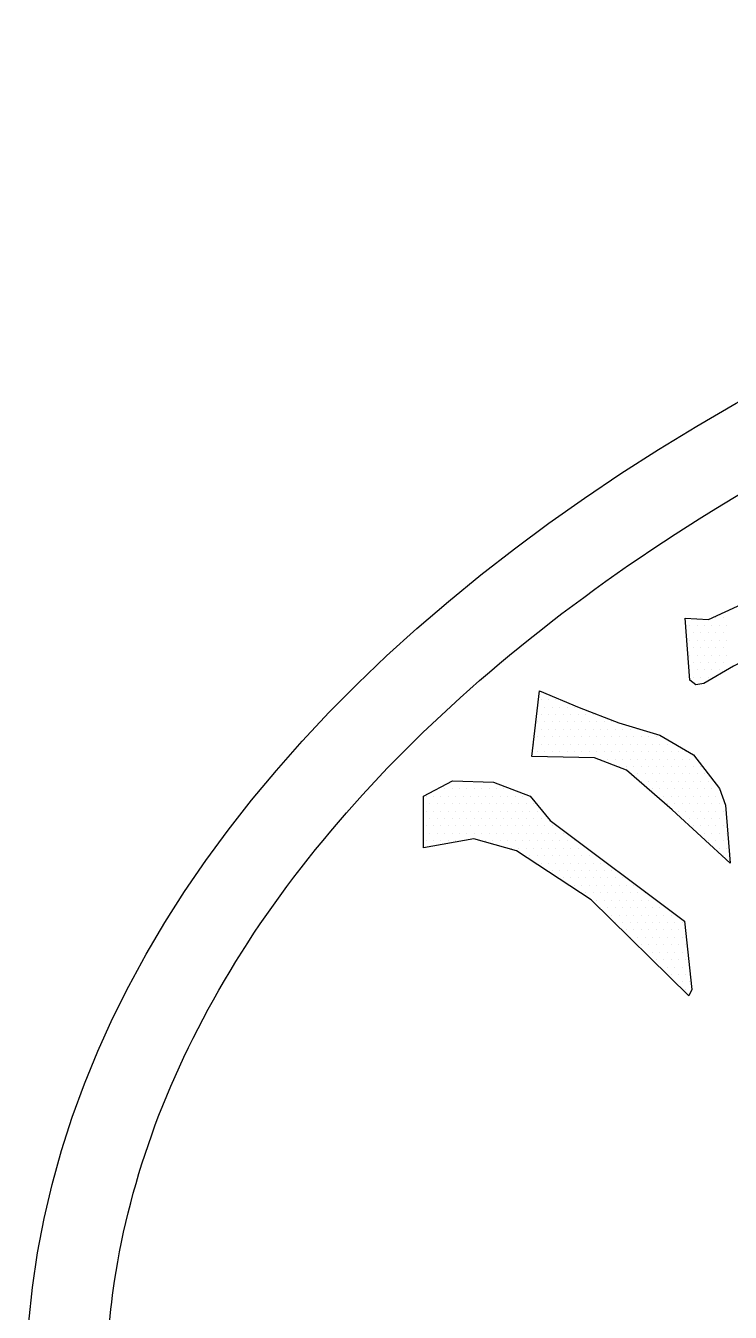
# Model space of a CAD drawing. Extents: x 208781 to 210549, y 749110 to 750610.
# Drawn here: x 209079.1 to 209101.34, y 750506.16 to 750546.76 of the extents above; entities that cross this region are included whole.
import ezdxf

# ---------------------------------------------------------------- set-up
doc = ezdxf.new("R2010")
doc.units = 0
doc.layers.add('_view', color=7, linetype='Continuous')

msp = doc.modelspace()

# ---------------------------------------------------------------- linework, layer by layer
at = {"layer": '_view'}
for p, q in [((209100.88, 750528.07), (209100.88, 750528.07)), ((209101.115, 750528.07), (209101.115, 750528.07)), ((209100.06, 750527.836), (209100.06, 750527.836)), ((209100.294, 750527.836), (209100.294, 750527.836)), ((209100.529, 750527.836), (209100.529, 750527.836)), ((209100.763, 750527.836), (209100.763, 750527.836)), ((209100.997, 750527.836), (209100.997, 750527.836)), ((209101.232, 750527.836), (209101.232, 750527.836)), ((209100.06, 750527.367), (209100.06, 750527.367)), ((209100.177, 750527.601), (209100.177, 750527.601)), ((209100.294, 750527.367), (209100.294, 750527.367)), ((209100.411, 750527.601), (209100.411, 750527.601)), ((209100.529, 750527.367), (209100.529, 750527.367)), ((209100.646, 750527.601), (209100.646, 750527.601)), ((209100.763, 750527.367), (209100.763, 750527.367)), ((209100.88, 750527.601), (209100.88, 750527.601)), ((209100.997, 750527.367), (209100.997, 750527.367)), ((209101.115, 750527.601), (209101.115, 750527.601)), ((209101.232, 750527.367), (209101.232, 750527.367)), ((209100.06, 750526.898), (209100.06, 750526.898)), ((209100.177, 750527.132), (209100.177, 750527.132)), ((209100.294, 750526.898), (209100.294, 750526.898)), ((209100.411, 750527.132), (209100.411, 750527.132)), ((209100.529, 750526.898), (209100.529, 750526.898)), ((209100.646, 750527.132), (209100.646, 750527.132)), ((209100.763, 750526.898), (209100.763, 750526.898)), ((209100.88, 750527.132), (209100.88, 750527.132)), ((209100.997, 750526.898), (209100.997, 750526.898)), ((209101.115, 750527.132), (209101.115, 750527.132)), ((209101.232, 750526.898), (209101.232, 750526.898)), ((209100.06, 750526.429), (209100.06, 750526.429)), ((209100.177, 750526.664), (209100.177, 750526.664)), ((209100.294, 750526.429), (209100.294, 750526.429)), ((209100.411, 750526.664), (209100.411, 750526.664)), ((209100.529, 750526.429), (209100.529, 750526.429)), ((209100.646, 750526.664), (209100.646, 750526.664)), ((209100.763, 750526.429), (209100.763, 750526.429)), ((209100.88, 750526.664), (209100.88, 750526.664)), ((209100.997, 750526.429), (209100.997, 750526.429)), ((209101.115, 750526.664), (209101.115, 750526.664)), ((209101.232, 750526.429), (209101.232, 750526.429)), ((209100.177, 750526.195), (209100.177, 750526.195)), ((209100.411, 750526.195), (209100.411, 750526.195)), ((209100.646, 750526.195), (209100.646, 750526.195)), ((209095.372, 750525.492), (209095.372, 750525.492)), ((209095.49, 750525.257), (209095.49, 750525.257)), ((209095.607, 750525.492), (209095.607, 750525.492)), ((209095.724, 750525.257), (209095.724, 750525.257)), ((209095.841, 750525.492), (209095.841, 750525.492)), ((209095.958, 750525.257), (209095.958, 750525.257)), ((209096.193, 750525.257), (209096.193, 750525.257)), ((209096.427, 750525.257), (209096.427, 750525.257)), ((209095.255, 750524.789), (209095.255, 750524.789)), ((209095.372, 750525.023), (209095.372, 750525.023)), ((209095.49, 750524.789), (209095.49, 750524.789)), ((209095.607, 750525.023), (209095.607, 750525.023)), ((209095.724, 750524.789), (209095.724, 750524.789)), ((209095.841, 750525.023), (209095.841, 750525.023)), ((209095.958, 750524.789), (209095.958, 750524.789)), ((209096.075, 750525.023), (209096.075, 750525.023)), ((209096.193, 750524.789), (209096.193, 750524.789)), ((209096.31, 750525.023), (209096.31, 750525.023)), ((209096.427, 750524.789), (209096.427, 750524.789)), ((209096.544, 750525.023), (209096.544, 750525.023)), ((209096.661, 750524.789), (209096.661, 750524.789)), ((209096.779, 750525.023), (209096.779, 750525.023)), ((209096.896, 750524.789), (209096.896, 750524.789)), ((209097.013, 750525.023), (209097.013, 750525.023)), ((209097.13, 750524.789), (209097.13, 750524.789)), ((209097.365, 750524.789), (209097.365, 750524.789)), ((209097.599, 750524.789), (209097.599, 750524.789)), ((209095.372, 750524.554), (209095.372, 750524.554)), ((209095.607, 750524.554), (209095.607, 750524.554)), ((209095.841, 750524.554), (209095.841, 750524.554)), ((209096.075, 750524.554), (209096.075, 750524.554)), ((209096.31, 750524.554), (209096.31, 750524.554)), ((209096.544, 750524.554), (209096.544, 750524.554)), ((209096.779, 750524.554), (209096.779, 750524.554)), ((209097.013, 750524.554), (209097.013, 750524.554)), ((209097.247, 750524.554), (209097.247, 750524.554)), ((209097.482, 750524.554), (209097.482, 750524.554)), ((209097.716, 750524.554), (209097.716, 750524.554)), ((209097.95, 750524.554), (209097.95, 750524.554)), ((209098.185, 750524.554), (209098.185, 750524.554)), ((209098.419, 750524.554), (209098.419, 750524.554)), ((209095.138, 750524.086), (209095.138, 750524.086)), ((209095.255, 750524.32), (209095.255, 750524.32)), ((209095.372, 750524.086), (209095.372, 750524.086)), ((209095.49, 750524.32), (209095.49, 750524.32)), ((209095.607, 750524.086), (209095.607, 750524.086)), ((209095.724, 750524.32), (209095.724, 750524.32)), ((209095.841, 750524.086), (209095.841, 750524.086)), ((209095.958, 750524.32), (209095.958, 750524.32)), ((209096.075, 750524.086), (209096.075, 750524.086)), ((209096.193, 750524.32), (209096.193, 750524.32)), ((209096.31, 750524.086), (209096.31, 750524.086)), ((209096.427, 750524.32), (209096.427, 750524.32)), ((209096.544, 750524.086), (209096.544, 750524.086)), ((209096.661, 750524.32), (209096.661, 750524.32)), ((209096.779, 750524.086), (209096.779, 750524.086)), ((209096.896, 750524.32), (209096.896, 750524.32)), ((209097.013, 750524.086), (209097.013, 750524.086)), ((209097.13, 750524.32), (209097.13, 750524.32)), ((209097.247, 750524.086), (209097.247, 750524.086)), ((209097.365, 750524.32), (209097.365, 750524.32)), ((209097.482, 750524.086), (209097.482, 750524.086)), ((209097.599, 750524.32), (209097.599, 750524.32)), ((209097.716, 750524.086), (209097.716, 750524.086)), ((209097.833, 750524.32), (209097.833, 750524.32)), ((209097.95, 750524.086), (209097.95, 750524.086)), ((209098.068, 750524.32), (209098.068, 750524.32)), ((209098.185, 750524.086), (209098.185, 750524.086)), ((209098.302, 750524.32), (209098.302, 750524.32)), ((209098.419, 750524.086), (209098.419, 750524.086)), ((209098.536, 750524.32), (209098.536, 750524.32)), ((209098.654, 750524.086), (209098.654, 750524.086)), ((209098.771, 750524.32), (209098.771, 750524.32)), ((209098.888, 750524.086), (209098.888, 750524.086)), ((209099.005, 750524.32), (209099.005, 750524.32)), ((209099.122, 750524.086), (209099.122, 750524.086)), ((209099.357, 750524.086), (209099.357, 750524.086)), ((209099.591, 750524.086), (209099.591, 750524.086)), ((209095.255, 750523.851), (209095.255, 750523.851)), ((209095.49, 750523.851), (209095.49, 750523.851)), ((209095.724, 750523.851), (209095.724, 750523.851)), ((209095.958, 750523.851), (209095.958, 750523.851)), ((209096.193, 750523.851), (209096.193, 750523.851)), ((209096.427, 750523.851), (209096.427, 750523.851)), ((209096.661, 750523.851), (209096.661, 750523.851)), ((209096.896, 750523.851), (209096.896, 750523.851)), ((209097.13, 750523.851), (209097.13, 750523.851)), ((209097.247, 750523.617), (209097.247, 750523.617)), ((209097.365, 750523.851), (209097.365, 750523.851)), ((209097.482, 750523.617), (209097.482, 750523.617)), ((209097.599, 750523.851), (209097.599, 750523.851)), ((209097.716, 750523.617), (209097.716, 750523.617)), ((209097.833, 750523.851), (209097.833, 750523.851)), ((209097.95, 750523.617), (209097.95, 750523.617)), ((209098.068, 750523.851), (209098.068, 750523.851)), ((209098.185, 750523.617), (209098.185, 750523.617)), ((209098.302, 750523.851), (209098.302, 750523.851)), ((209098.419, 750523.617), (209098.419, 750523.617)), ((209098.536, 750523.851), (209098.536, 750523.851)), ((209098.654, 750523.617), (209098.654, 750523.617)), ((209098.771, 750523.851), (209098.771, 750523.851)), ((209098.888, 750523.617), (209098.888, 750523.617)), ((209099.005, 750523.851), (209099.005, 750523.851)), ((209099.122, 750523.617), (209099.122, 750523.617)), ((209099.24, 750523.851), (209099.24, 750523.851)), ((209099.357, 750523.617), (209099.357, 750523.617)), ((209099.474, 750523.851), (209099.474, 750523.851)), ((209099.591, 750523.617), (209099.591, 750523.617)), ((209099.708, 750523.851), (209099.708, 750523.851)), ((209099.825, 750523.617), (209099.825, 750523.617)), ((209099.943, 750523.851), (209099.943, 750523.851)), ((209100.06, 750523.617), (209100.06, 750523.617)), ((209097.833, 750523.382), (209097.833, 750523.382)), ((209098.068, 750523.382), (209098.068, 750523.382)), ((209098.302, 750523.382), (209098.302, 750523.382)), ((209098.536, 750523.382), (209098.536, 750523.382)), ((209098.771, 750523.382), (209098.771, 750523.382)), ((209099.005, 750523.382), (209099.005, 750523.382)), ((209099.24, 750523.382), (209099.24, 750523.382)), ((209099.474, 750523.382), (209099.474, 750523.382)), ((209099.708, 750523.382), (209099.708, 750523.382)), ((209099.943, 750523.382), (209099.943, 750523.382)), ((209100.177, 750523.382), (209100.177, 750523.382)), ((209100.411, 750523.382), (209100.411, 750523.382)), ((209092.677, 750522.914), (209092.677, 750522.914)), ((209092.911, 750522.914), (209092.911, 750522.914)), ((209098.419, 750523.148), (209098.419, 750523.148)), ((209098.536, 750522.914), (209098.536, 750522.914)), ((209098.654, 750523.148), (209098.654, 750523.148)), ((209098.771, 750522.914), (209098.771, 750522.914)), ((209098.888, 750523.148), (209098.888, 750523.148)), ((209099.005, 750522.914), (209099.005, 750522.914)), ((209099.122, 750523.148), (209099.122, 750523.148)), ((209099.24, 750522.914), (209099.24, 750522.914)), ((209099.357, 750523.148), (209099.357, 750523.148)), ((209099.474, 750522.914), (209099.474, 750522.914)), ((209099.591, 750523.148), (209099.591, 750523.148)), ((209099.708, 750522.914), (209099.708, 750522.914)), ((209099.825, 750523.148), (209099.825, 750523.148)), ((209099.943, 750522.914), (209099.943, 750522.914)), ((209100.06, 750523.148), (209100.06, 750523.148)), ((209100.177, 750522.914), (209100.177, 750522.914)), ((209100.294, 750523.148), (209100.294, 750523.148)), ((209100.411, 750522.914), (209100.411, 750522.914)), ((209100.529, 750523.148), (209100.529, 750523.148)), ((209100.646, 750522.914), (209100.646, 750522.914)), ((209091.74, 750522.445), (209091.74, 750522.445)), ((209091.974, 750522.445), (209091.974, 750522.445)), ((209092.208, 750522.445), (209092.208, 750522.445)), ((209092.325, 750522.679), (209092.325, 750522.679)), ((209092.443, 750522.445), (209092.443, 750522.445)), ((209092.56, 750522.679), (209092.56, 750522.679)), ((209092.677, 750522.445), (209092.677, 750522.445)), ((209092.794, 750522.679), (209092.794, 750522.679)), ((209092.911, 750522.445), (209092.911, 750522.445)), ((209093.029, 750522.679), (209093.029, 750522.679)), ((209093.146, 750522.445), (209093.146, 750522.445)), ((209093.263, 750522.679), (209093.263, 750522.679)), ((209093.38, 750522.445), (209093.38, 750522.445)), ((209093.497, 750522.679), (209093.497, 750522.679)), ((209093.615, 750522.445), (209093.615, 750522.445)), ((209093.732, 750522.679), (209093.732, 750522.679)), ((209093.849, 750522.445), (209093.849, 750522.445)), ((209093.966, 750522.679), (209093.966, 750522.679)), ((209094.083, 750522.445), (209094.083, 750522.445)), ((209094.2, 750522.679), (209094.2, 750522.679)), ((209094.318, 750522.445), (209094.318, 750522.445)), ((209094.552, 750522.445), (209094.552, 750522.445)), ((209094.786, 750522.445), (209094.786, 750522.445)), ((209095.021, 750522.445), (209095.021, 750522.445)), ((209098.888, 750522.679), (209098.888, 750522.679)), ((209099.122, 750522.679), (209099.122, 750522.679)), ((209099.24, 750522.445), (209099.24, 750522.445)), ((209099.357, 750522.679), (209099.357, 750522.679)), ((209099.474, 750522.445), (209099.474, 750522.445)), ((209099.591, 750522.679), (209099.591, 750522.679)), ((209099.708, 750522.445), (209099.708, 750522.445)), ((209099.825, 750522.679), (209099.825, 750522.679)), ((209099.943, 750522.445), (209099.943, 750522.445)), ((209100.06, 750522.679), (209100.06, 750522.679)), ((209100.177, 750522.445), (209100.177, 750522.445)), ((209100.294, 750522.679), (209100.294, 750522.679)), ((209100.411, 750522.445), (209100.411, 750522.445)), ((209100.529, 750522.679), (209100.529, 750522.679)), ((209100.646, 750522.445), (209100.646, 750522.445)), ((209100.763, 750522.679), (209100.763, 750522.679)), ((209100.88, 750522.445), (209100.88, 750522.445)), ((209100.997, 750522.679), (209100.997, 750522.679)), ((209091.74, 750521.976), (209091.74, 750521.976)), ((209091.857, 750522.211), (209091.857, 750522.211)), ((209091.974, 750521.976), (209091.974, 750521.976)), ((209092.091, 750522.211), (209092.091, 750522.211)), ((209092.208, 750521.976), (209092.208, 750521.976)), ((209092.325, 750522.211), (209092.325, 750522.211)), ((209092.443, 750521.976), (209092.443, 750521.976)), ((209092.56, 750522.211), (209092.56, 750522.211)), ((209092.677, 750521.976), (209092.677, 750521.976)), ((209092.794, 750522.211), (209092.794, 750522.211)), ((209092.911, 750521.976), (209092.911, 750521.976)), ((209093.029, 750522.211), (209093.029, 750522.211)), ((209093.146, 750521.976), (209093.146, 750521.976)), ((209093.263, 750522.211), (209093.263, 750522.211)), ((209093.38, 750521.976), (209093.38, 750521.976)), ((209093.497, 750522.211), (209093.497, 750522.211)), ((209093.615, 750521.976), (209093.615, 750521.976)), ((209093.732, 750522.211), (209093.732, 750522.211)), ((209093.849, 750521.976), (209093.849, 750521.976)), ((209093.966, 750522.211), (209093.966, 750522.211)), ((209094.083, 750521.976), (209094.083, 750521.976)), ((209094.2, 750522.211), (209094.2, 750522.211)), ((209094.318, 750521.976), (209094.318, 750521.976)), ((209094.435, 750522.211), (209094.435, 750522.211)), ((209094.552, 750521.976), (209094.552, 750521.976)), ((209094.669, 750522.211), (209094.669, 750522.211)), ((209094.786, 750521.976), (209094.786, 750521.976)), ((209094.904, 750522.211), (209094.904, 750522.211)), ((209095.021, 750521.976), (209095.021, 750521.976)), ((209095.138, 750522.211), (209095.138, 750522.211)), ((209095.255, 750521.976), (209095.255, 750521.976)), ((209099.357, 750522.211), (209099.357, 750522.211)), ((209099.591, 750522.211), (209099.591, 750522.211)), ((209099.708, 750521.976), (209099.708, 750521.976)), ((209099.825, 750522.211), (209099.825, 750522.211)), ((209099.943, 750521.976), (209099.943, 750521.976)), ((209100.06, 750522.211), (209100.06, 750522.211)), ((209100.177, 750521.976), (209100.177, 750521.976)), ((209100.294, 750522.211), (209100.294, 750522.211)), ((209100.411, 750521.976), (209100.411, 750521.976)), ((209100.529, 750522.211), (209100.529, 750522.211)), ((209100.646, 750521.976), (209100.646, 750521.976)), ((209100.763, 750522.211), (209100.763, 750522.211)), ((209100.88, 750521.976), (209100.88, 750521.976)), ((209100.997, 750522.211), (209100.997, 750522.211)), ((209101.115, 750521.976), (209101.115, 750521.976)), ((209091.857, 750521.742), (209091.857, 750521.742)), ((209092.091, 750521.742), (209092.091, 750521.742)), ((209092.325, 750521.742), (209092.325, 750521.742)), ((209092.56, 750521.742), (209092.56, 750521.742)), ((209092.794, 750521.742), (209092.794, 750521.742)), ((209093.029, 750521.742), (209093.029, 750521.742)), ((209093.263, 750521.742), (209093.263, 750521.742)), ((209093.497, 750521.742), (209093.497, 750521.742)), ((209093.732, 750521.742), (209093.732, 750521.742)), ((209093.966, 750521.742), (209093.966, 750521.742)), ((209094.2, 750521.742), (209094.2, 750521.742)), ((209094.435, 750521.742), (209094.435, 750521.742)), ((209094.669, 750521.742), (209094.669, 750521.742)), ((209094.904, 750521.742), (209094.904, 750521.742)), ((209095.138, 750521.742), (209095.138, 750521.742)), ((209095.372, 750521.742), (209095.372, 750521.742)), ((209099.825, 750521.742), (209099.825, 750521.742)), ((209100.06, 750521.742), (209100.06, 750521.742)), ((209100.294, 750521.742), (209100.294, 750521.742)), ((209100.529, 750521.742), (209100.529, 750521.742)), ((209100.763, 750521.742), (209100.763, 750521.742)), ((209100.997, 750521.742), (209100.997, 750521.742)), ((209091.74, 750521.507), (209091.74, 750521.507)), ((209091.857, 750521.273), (209091.857, 750521.273)), ((209091.974, 750521.507), (209091.974, 750521.507)), ((209092.091, 750521.273), (209092.091, 750521.273)), ((209092.208, 750521.507), (209092.208, 750521.507)), ((209092.325, 750521.273), (209092.325, 750521.273)), ((209092.443, 750521.507), (209092.443, 750521.507)), ((209092.56, 750521.273), (209092.56, 750521.273)), ((209092.677, 750521.507), (209092.677, 750521.507)), ((209092.794, 750521.273), (209092.794, 750521.273)), ((209092.911, 750521.507), (209092.911, 750521.507)), ((209093.029, 750521.273), (209093.029, 750521.273)), ((209093.146, 750521.507), (209093.146, 750521.507)), ((209093.263, 750521.273), (209093.263, 750521.273)), ((209093.38, 750521.507), (209093.38, 750521.507)), ((209093.497, 750521.273), (209093.497, 750521.273)), ((209093.615, 750521.507), (209093.615, 750521.507)), ((209093.732, 750521.273), (209093.732, 750521.273)), ((209093.849, 750521.507), (209093.849, 750521.507)), ((209093.966, 750521.273), (209093.966, 750521.273)), ((209094.083, 750521.507), (209094.083, 750521.507)), ((209094.2, 750521.273), (209094.2, 750521.273)), ((209094.318, 750521.507), (209094.318, 750521.507)), ((209094.435, 750521.273), (209094.435, 750521.273)), ((209094.552, 750521.507), (209094.552, 750521.507)), ((209094.669, 750521.273), (209094.669, 750521.273)), ((209094.786, 750521.507), (209094.786, 750521.507)), ((209094.904, 750521.273), (209094.904, 750521.273)), ((209095.021, 750521.507), (209095.021, 750521.507)), ((209095.138, 750521.273), (209095.138, 750521.273)), ((209095.255, 750521.507), (209095.255, 750521.507)), ((209095.372, 750521.273), (209095.372, 750521.273)), ((209095.49, 750521.507), (209095.49, 750521.507)), ((209095.607, 750521.273), (209095.607, 750521.273)), ((209095.724, 750521.507), (209095.724, 750521.507)), ((209095.841, 750521.273), (209095.841, 750521.273)), ((209096.075, 750521.273), (209096.075, 750521.273)), ((209100.177, 750521.507), (209100.177, 750521.507)), ((209100.411, 750521.507), (209100.411, 750521.507)), ((209100.529, 750521.273), (209100.529, 750521.273)), ((209100.646, 750521.507), (209100.646, 750521.507)), ((209100.763, 750521.273), (209100.763, 750521.273)), ((209100.88, 750521.507), (209100.88, 750521.507)), ((209100.997, 750521.273), (209100.997, 750521.273)), ((209101.115, 750521.507), (209101.115, 750521.507)), ((209101.232, 750521.273), (209101.232, 750521.273)), ((209091.74, 750521.039), (209091.74, 750521.039)), ((209091.974, 750521.039), (209091.974, 750521.039)), ((209092.208, 750521.039), (209092.208, 750521.039)), ((209092.443, 750521.039), (209092.443, 750521.039)), ((209092.677, 750521.039), (209092.677, 750521.039)), ((209093.615, 750521.039), (209093.615, 750521.039)), ((209093.849, 750521.039), (209093.849, 750521.039)), ((209094.083, 750521.039), (209094.083, 750521.039)), ((209094.318, 750521.039), (209094.318, 750521.039)), ((209094.435, 750520.804), (209094.435, 750520.804)), ((209094.552, 750521.039), (209094.552, 750521.039)), ((209094.669, 750520.804), (209094.669, 750520.804)), ((209094.786, 750521.039), (209094.786, 750521.039)), ((209094.904, 750520.804), (209094.904, 750520.804)), ((209095.021, 750521.039), (209095.021, 750521.039)), ((209095.138, 750520.804), (209095.138, 750520.804)), ((209095.255, 750521.039), (209095.255, 750521.039)), ((209095.372, 750520.804), (209095.372, 750520.804)), ((209095.49, 750521.039), (209095.49, 750521.039)), ((209095.607, 750520.804), (209095.607, 750520.804)), ((209095.724, 750521.039), (209095.724, 750521.039)), ((209095.841, 750520.804), (209095.841, 750520.804)), ((209095.958, 750521.039), (209095.958, 750521.039)), ((209096.075, 750520.804), (209096.075, 750520.804)), ((209096.193, 750521.039), (209096.193, 750521.039)), ((209096.31, 750520.804), (209096.31, 750520.804)), ((209096.427, 750521.039), (209096.427, 750521.039)), ((209096.544, 750520.804), (209096.544, 750520.804)), ((209096.779, 750520.804), (209096.779, 750520.804)), ((209100.646, 750521.039), (209100.646, 750521.039)), ((209100.88, 750521.039), (209100.88, 750521.039)), ((209100.997, 750520.804), (209100.997, 750520.804)), ((209101.115, 750521.039), (209101.115, 750521.039)), ((209101.232, 750520.804), (209101.232, 750520.804)), ((209095.021, 750520.57), (209095.021, 750520.57)), ((209095.255, 750520.57), (209095.255, 750520.57)), ((209095.372, 750520.336), (209095.372, 750520.336)), ((209095.49, 750520.57), (209095.49, 750520.57)), ((209095.607, 750520.336), (209095.607, 750520.336)), ((209095.724, 750520.57), (209095.724, 750520.57)), ((209095.841, 750520.336), (209095.841, 750520.336)), ((209095.958, 750520.57), (209095.958, 750520.57)), ((209096.075, 750520.336), (209096.075, 750520.336)), ((209096.193, 750520.57), (209096.193, 750520.57)), ((209096.31, 750520.336), (209096.31, 750520.336)), ((209096.427, 750520.57), (209096.427, 750520.57)), ((209096.544, 750520.336), (209096.544, 750520.336)), ((209096.661, 750520.57), (209096.661, 750520.57)), ((209096.779, 750520.336), (209096.779, 750520.336)), ((209096.896, 750520.57), (209096.896, 750520.57)), ((209097.013, 750520.336), (209097.013, 750520.336)), ((209097.13, 750520.57), (209097.13, 750520.57)), ((209097.247, 750520.336), (209097.247, 750520.336)), ((209101.115, 750520.57), (209101.115, 750520.57)), ((209095.724, 750520.101), (209095.724, 750520.101)), ((209095.958, 750520.101), (209095.958, 750520.101)), ((209096.193, 750520.101), (209096.193, 750520.101)), ((209096.427, 750520.101), (209096.427, 750520.101)), ((209096.661, 750520.101), (209096.661, 750520.101)), ((209096.896, 750520.101), (209096.896, 750520.101)), ((209097.13, 750520.101), (209097.13, 750520.101)), ((209097.365, 750520.101), (209097.365, 750520.101)), ((209097.599, 750520.101), (209097.599, 750520.101)), ((209096.075, 750519.867), (209096.075, 750519.867)), ((209096.31, 750519.867), (209096.31, 750519.867)), ((209096.427, 750519.632), (209096.427, 750519.632)), ((209096.544, 750519.867), (209096.544, 750519.867)), ((209096.661, 750519.632), (209096.661, 750519.632)), ((209096.779, 750519.867), (209096.779, 750519.867)), ((209096.896, 750519.632), (209096.896, 750519.632)), ((209097.013, 750519.867), (209097.013, 750519.867)), ((209097.13, 750519.632), (209097.13, 750519.632)), ((209097.247, 750519.867), (209097.247, 750519.867)), ((209097.365, 750519.632), (209097.365, 750519.632)), ((209097.482, 750519.867), (209097.482, 750519.867)), ((209097.599, 750519.632), (209097.599, 750519.632)), ((209097.716, 750519.867), (209097.716, 750519.867)), ((209097.833, 750519.632), (209097.833, 750519.632)), ((209097.95, 750519.867), (209097.95, 750519.867)), ((209098.068, 750519.632), (209098.068, 750519.632)), ((209098.302, 750519.632), (209098.302, 750519.632)), ((209096.779, 750519.398), (209096.779, 750519.398)), ((209097.013, 750519.398), (209097.013, 750519.398)), ((209097.13, 750519.164), (209097.13, 750519.164)), ((209097.247, 750519.398), (209097.247, 750519.398)), ((209097.365, 750519.164), (209097.365, 750519.164)), ((209097.482, 750519.398), (209097.482, 750519.398)), ((209097.599, 750519.164), (209097.599, 750519.164)), ((209097.716, 750519.398), (209097.716, 750519.398)), ((209097.833, 750519.164), (209097.833, 750519.164)), ((209097.95, 750519.398), (209097.95, 750519.398)), ((209098.068, 750519.164), (209098.068, 750519.164)), ((209098.185, 750519.398), (209098.185, 750519.398)), ((209098.302, 750519.164), (209098.302, 750519.164)), ((209098.419, 750519.398), (209098.419, 750519.398)), ((209098.536, 750519.164), (209098.536, 750519.164)), ((209098.654, 750519.398), (209098.654, 750519.398)), ((209098.771, 750519.164), (209098.771, 750519.164)), ((209099.005, 750519.164), (209099.005, 750519.164)), ((209097.247, 750518.929), (209097.247, 750518.929)), ((209097.482, 750518.929), (209097.482, 750518.929)), ((209097.599, 750518.695), (209097.599, 750518.695)), ((209097.716, 750518.929), (209097.716, 750518.929)), ((209097.833, 750518.695), (209097.833, 750518.695)), ((209097.95, 750518.929), (209097.95, 750518.929)), ((209098.068, 750518.695), (209098.068, 750518.695)), ((209098.185, 750518.929), (209098.185, 750518.929)), ((209098.302, 750518.695), (209098.302, 750518.695)), ((209098.419, 750518.929), (209098.419, 750518.929)), ((209098.536, 750518.695), (209098.536, 750518.695)), ((209098.654, 750518.929), (209098.654, 750518.929)), ((209098.771, 750518.695), (209098.771, 750518.695)), ((209098.888, 750518.929), (209098.888, 750518.929)), ((209099.005, 750518.695), (209099.005, 750518.695)), ((209099.122, 750518.929), (209099.122, 750518.929)), ((209099.24, 750518.695), (209099.24, 750518.695)), ((209099.474, 750518.695), (209099.474, 750518.695)), ((209097.716, 750518.461), (209097.716, 750518.461)), ((209097.95, 750518.461), (209097.95, 750518.461)), ((209098.185, 750518.461), (209098.185, 750518.461)), ((209098.419, 750518.461), (209098.419, 750518.461)), ((209098.654, 750518.461), (209098.654, 750518.461)), ((209098.888, 750518.461), (209098.888, 750518.461)), ((209099.122, 750518.461), (209099.122, 750518.461)), ((209099.357, 750518.461), (209099.357, 750518.461)), ((209099.591, 750518.461), (209099.591, 750518.461)), ((209099.825, 750518.461), (209099.825, 750518.461)), ((209098.068, 750518.226), (209098.068, 750518.226)), ((209098.185, 750517.992), (209098.185, 750517.992)), ((209098.302, 750518.226), (209098.302, 750518.226)), ((209098.419, 750517.992), (209098.419, 750517.992)), ((209098.536, 750518.226), (209098.536, 750518.226)), ((209098.654, 750517.992), (209098.654, 750517.992)), ((209098.771, 750518.226), (209098.771, 750518.226)), ((209098.888, 750517.992), (209098.888, 750517.992)), ((209099.005, 750518.226), (209099.005, 750518.226)), ((209099.122, 750517.992), (209099.122, 750517.992)), ((209099.24, 750518.226), (209099.24, 750518.226)), ((209099.357, 750517.992), (209099.357, 750517.992)), ((209099.474, 750518.226), (209099.474, 750518.226)), ((209099.591, 750517.992), (209099.591, 750517.992)), ((209099.708, 750518.226), (209099.708, 750518.226)), ((209099.825, 750517.992), (209099.825, 750517.992)), ((209098.536, 750517.757), (209098.536, 750517.757)), ((209098.654, 750517.523), (209098.654, 750517.523)), ((209098.771, 750517.757), (209098.771, 750517.757)), ((209098.888, 750517.523), (209098.888, 750517.523)), ((209099.005, 750517.757), (209099.005, 750517.757)), ((209099.122, 750517.523), (209099.122, 750517.523)), ((209099.24, 750517.757), (209099.24, 750517.757)), ((209099.357, 750517.523), (209099.357, 750517.523)), ((209099.474, 750517.757), (209099.474, 750517.757)), ((209099.591, 750517.523), (209099.591, 750517.523)), ((209099.708, 750517.757), (209099.708, 750517.757)), ((209099.825, 750517.523), (209099.825, 750517.523)), ((209099.943, 750517.757), (209099.943, 750517.757)), ((209099.005, 750517.289), (209099.005, 750517.289)), ((209099.24, 750517.289), (209099.24, 750517.289)), ((209099.474, 750517.289), (209099.474, 750517.289)), ((209099.708, 750517.289), (209099.708, 750517.289)), ((209099.943, 750517.289), (209099.943, 750517.289)), ((209099.122, 750517.054), (209099.122, 750517.054)), ((209099.357, 750517.054), (209099.357, 750517.054)), ((209099.474, 750516.82), (209099.474, 750516.82)), ((209099.591, 750517.054), (209099.591, 750517.054)), ((209099.708, 750516.82), (209099.708, 750516.82)), ((209099.825, 750517.054), (209099.825, 750517.054)), ((209099.943, 750516.82), (209099.943, 750516.82)), ((209099.825, 750516.586), (209099.825, 750516.586)), ((209099.943, 750516.351), (209099.943, 750516.351)), ((209100.06, 750516.586), (209100.06, 750516.586))]:
    msp.add_line(p, q, dxfattribs=at)
for points in [[(209100.262, 750525.958), (209100.065, 750526.105), (209099.918, 750528.069), (209100.655, 750528.02), (209102.376, 750528.806), (209103.654, 750529.051), (209104.784, 750528.855), (209105.915, 750527.971), (209106.701, 750527.333), (209106.996, 750526.056), (209106.996, 750524.828), (209107.193, 750524.092), (209102.818, 750521.686), (209102.818, 750523.699), (209105.079, 750524.927), (209105.325, 750525.712), (209105.325, 750526.4), (209104.833, 750526.989), (209103.85, 750527.284), (209102.474, 750527.087), (209101.442, 750526.547), (209100.508, 750526.007)], [(209095.078, 750523.702), (209095.319, 750525.771), (209096.571, 750525.241), (209097.823, 750524.76), (209099.124, 750524.375), (209100.183, 750523.75), (209101.002, 750522.691), (209101.195, 750522.162), (209101.339, 750520.334), (209099.509, 750522.018), (209098.064, 750523.269), (209097.053, 750523.654)], [(209091.658, 750520.815), (209091.658, 750522.451), (209092.573, 750522.932), (209093.874, 750522.884), (209095.03, 750522.451), (209095.656, 750521.681), (209099.894, 750518.506), (209100.135, 750516.341), (209100.039, 750516.148), (209096.956, 750519.179), (209094.596, 750520.719), (209093.248, 750521.104)]]:
    msp.add_lwpolyline(points, close=True, dxfattribs=at)
msp.add_ellipse((209151.427, 750503.621), major_axis=(-72.325, 0), ratio=0.596491, dxfattribs=at)
msp.add_open_spline([(209081.64, 750503.621), (209081.64, 750500.487), (209082.274, 750497.349), (209084.829, 750491.17), (209086.754, 750488.131), (209091.85, 750482.343), (209095.021, 750479.598), (209102.441, 750474.608), (209106.688, 750472.363), (209116.004, 750468.533), (209121.071, 750466.948), (209131.718, 750464.545), (209137.296, 750463.728), (209148.627, 750462.914), (209154.378, 750462.917), (209167.284, 750463.861), (209174.38, 750465.064), (209187.585, 750468.687), (209193.691, 750471.108), (209204.309, 750476.895), (209208.817, 750480.26), (209215.209, 750486.9), (209217.415, 750490.084), (209220.383, 750496.58), (209221.15, 750499.89), (209221.271, 750506.505), (209220.626, 750509.818), (209217.902, 750516.335), (209215.819, 750519.538), (209210.272, 750525.603), (209206.808, 750528.462), (209198.71, 750533.599), (209194.078, 750535.877), (209183.955, 750539.671), (209178.465, 750541.187), (209167.001, 750543.346), (209161.028, 750543.989), (209148.997, 750544.353), (209142.942, 750544.074), (209131.157, 750542.616), (209125.429, 750541.436), (209114.685, 750538.264), (209109.671, 750536.271), (209100.696, 750531.623), (209096.736, 750528.97), (209090.127, 750523.217), (209087.48, 750520.12), (209083.622, 750513.727), (209082.408, 750510.437), (209081.729, 750505.965), (209081.64, 750504.793), (209081.64, 750503.621)], degree=3, knots=[0, 0, 0, 0, 0.241824, 0.241824, 0.483649, 0.483649, 0.725473, 0.725473, 0.967297, 0.967297, 1.209121, 1.209121, 1.450946, 1.450946, 1.69277, 1.69277, 2.001959, 2.001959, 2.311147, 2.311147, 2.620336, 2.620336, 2.875511, 2.875511, 3.130686, 3.130686, 3.385861, 3.385861, 3.641036, 3.641036, 3.896211, 3.896211, 4.151386, 4.151386, 4.406561, 4.406561, 4.661736, 4.661736, 4.916911, 4.916911, 5.172086, 5.172086, 5.427261, 5.427261, 5.682436, 5.682436, 5.937611, 5.937611, 6.192786, 6.192786, 6.283185, 6.283185, 6.283185, 6.283185], dxfattribs=at)

doc.saveas('drawing.dxf')
